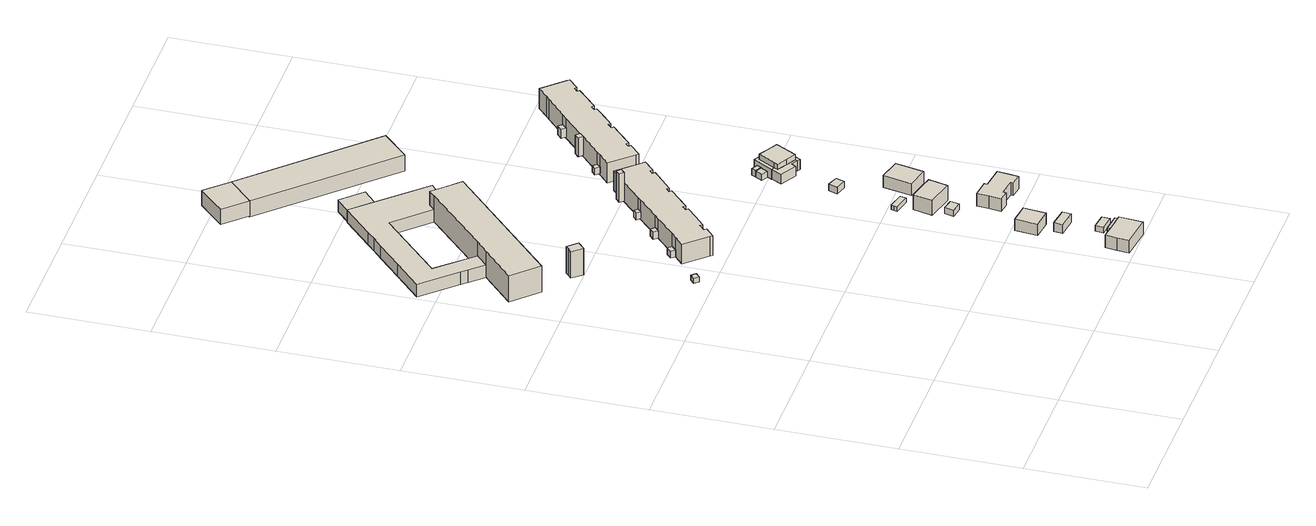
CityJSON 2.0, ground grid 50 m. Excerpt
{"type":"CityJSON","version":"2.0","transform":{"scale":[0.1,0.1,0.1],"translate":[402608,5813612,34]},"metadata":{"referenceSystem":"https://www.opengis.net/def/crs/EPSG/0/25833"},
"CityObjects":{
"building1":{"type":"Building","attributes":{"Gemeindeschluessel":"11000009","BezugspunktDach":"2200","function":"51009_1610","measuredHeight":2.21,"storeysAboveGround":0},"address":[{"country":"Germany","locality":"Berlin"}],"geometry":[{"type":"Solid","lod":"1","boundaries":[[[[0,1,2,3]],[[4,5,6,7]],[[4,7,3,2]],[[5,4,2,1]],[[6,5,1,0]],[[7,6,0,3]]]]}]},
"building2":{"type":"Building","attributes":{"Gemeindeschluessel":"11000009","BezugspunktDach":"2200","function":"31001_2000","measuredHeight":12.77,"storeysAboveGround":1},"address":[{"country":"Germany","locality":"Berlin","thoroughfareNumber":"325 (56)","thoroughfareName":"Köpenicker Straße"}],"geometry":[{"type":"Solid","lod":"1","boundaries":[[[[8,9,10,11,12]],[[13,14,15,16,17]],[[13,17,12,11]],[[14,13,11,10]],[[15,14,10,9]],[[16,15,9,8]],[[17,16,8,12]]]]}]},
"building3":{"type":"Building","attributes":{"Gemeindeschluessel":"11000009","BezugspunktDach":"2200","function":"51009_1610","measuredHeight":3.03,"storeysAboveGround":0},"address":[{"country":"Germany","locality":"Berlin"}],"geometry":[{"type":"Solid","lod":"1","boundaries":[[[[18,19,20,21]],[[22,23,24,25]],[[22,25,21,20]],[[23,22,20,19]],[[24,23,19,18]],[[25,24,18,21]]]]}]},
"building4":{"type":"Building","attributes":{"Gemeindeschluessel":"11000009","BezugspunktDach":"2200","function":"31001_2000","measuredHeight":11.96,"storeysAboveGround":3},"address":[{"country":"Germany","locality":"Berlin","thoroughfareNumber":"325 (52)","thoroughfareName":"Köpenicker Straße"}],"geometry":[{"type":"Solid","lod":"1","boundaries":[[[[26,27,28,29,30,31,32,33]],[[34,35,36,37,38,39,40,41]],[[34,41,33,32]],[[35,34,32,31]],[[36,35,31,30]],[[37,36,30,29]],[[38,37,29,28]],[[39,38,28,27]],[[40,39,27,26]],[[41,40,26,33]]]]}]},
"building5":{"type":"Building","attributes":{"Gemeindeschluessel":"11000009","BezugspunktDach":"2200","function":"31001_2000","measuredHeight":5.8,"storeysAboveGround":1},"address":[{"country":"Germany","locality":"Berlin","thoroughfareNumber":"325 (51)","thoroughfareName":"Köpenicker Straße"}],"geometry":[{"type":"Solid","lod":"1","boundaries":[[[[42,43,44,45,46,47,48,49,50,51,52,53,54,55,56,57,58]],[[59,60,61,62,63,64,65,66,67,68,69,70,71,72,73,74,75]],[[59,75,58,57]],[[60,59,57,56]],[[61,60,56,55]],[[62,61,55,54]],[[63,62,54,53]],[[64,63,53,52]],[[65,64,52,51]],[[66,65,51,50]],[[67,66,50,49]],[[68,67,49,48]],[[69,68,48,47]],[[70,69,47,46]],[[71,70,46,45]],[[72,71,45,44]],[[73,72,44,43]],[[74,73,43,42]],[[75,74,42,58]]]]}]},
"building6":{"type":"Building","attributes":{"Gemeindeschluessel":"11000009","BezugspunktDach":"2200","function":"31001_1010","measuredHeight":6.25,"storeysAboveGround":1},"address":[{"country":"Germany","locality":"Berlin","thoroughfareNumber":"9","thoroughfareName":"Mozartstraße"}],"geometry":[{"type":"Solid","lod":"1","boundaries":[[[[76,77,78,79,80,81,82]],[[83,84,85,86,87,88,89]],[[83,89,82,81]],[[84,83,81,80]],[[85,84,80,79]],[[86,85,79,78]],[[87,86,78,77]],[[88,87,77,76]],[[89,88,76,82]]]]}]},
"building7":{"type":"Building","attributes":{"Gemeindeschluessel":"11000009","BezugspunktDach":"2200","function":"51009_1610","measuredHeight":3.28,"storeysAboveGround":0},"address":[{"country":"Germany","locality":"Berlin"}],"geometry":[{"type":"Solid","lod":"1","boundaries":[[[[90,91,92,93]],[[94,95,96,97]],[[94,97,93,92]],[[95,94,92,91]],[[96,95,91,90]],[[97,96,90,93]]]]}]},
"building8":{"type":"Building","attributes":{"Gemeindeschluessel":"11000009","BezugspunktDach":"2200","function":"51009_1610","measuredHeight":4.77,"storeysAboveGround":0},"address":[{"country":"Germany","locality":"Berlin"}],"geometry":[{"type":"Solid","lod":"1","boundaries":[[[[98,99,100,101]],[[102,103,104,105]],[[102,105,101,100]],[[103,102,100,99]],[[104,103,99,98]],[[105,104,98,101]]]]}]},
"building9":{"type":"Building","attributes":{"Gemeindeschluessel":"11000009","BezugspunktDach":"2200","function":"31001_2000","measuredHeight":2.5,"storeysAboveGround":1},"address":[{"country":"Germany","locality":"Berlin","thoroughfareNumber":"11 (2)","thoroughfareName":"Mozartstraße"}],"geometry":[{"type":"Solid","lod":"1","boundaries":[[[[106,107,108,109]],[[110,111,112,113]],[[110,113,109,108]],[[111,110,108,107]],[[112,111,107,106]],[[113,112,106,109]]]]}]},
"building10":{"type":"Building","attributes":{"Gemeindeschluessel":"11000009","BezugspunktDach":"2200","function":"31001_2000","measuredHeight":4.43,"storeysAboveGround":1},"address":[{"country":"Germany","locality":"Berlin","thoroughfareNumber":"11 (1)","thoroughfareName":"Mozartstraße"}],"geometry":[{"type":"Solid","lod":"1","boundaries":[[[[114,115,116,117,118]],[[119,120,121,122,123]],[[119,123,118,117]],[[120,119,117,116]],[[121,120,116,115]],[[122,121,115,114]],[[123,122,114,118]]]]}]},
"building11":{"type":"Building","attributes":{"Gemeindeschluessel":"11000009","BezugspunktDach":"2200","function":"31001_1010","measuredHeight":5.77,"storeysAboveGround":1},"address":[{"country":"Germany","locality":"Berlin","thoroughfareNumber":"13A","thoroughfareName":"Mozartstraße"}],"geometry":[{"type":"Solid","lod":"1","boundaries":[[[[124,125,126,127]],[[128,129,130,131]],[[128,131,127,126]],[[129,128,126,125]],[[130,129,125,124]],[[131,130,124,127]]]]}]},
"building12":{"type":"Building","attributes":{"Gemeindeschluessel":"11000009","BezugspunktDach":"2200","function":"31001_1010","measuredHeight":9.08,"storeysAboveGround":2},"address":[{"country":"Germany","locality":"Berlin","thoroughfareNumber":"2A, 2B, 2C, 2D","thoroughfareName":"Verlängerte Hämmerlingstraße"}],"geometry":[{"type":"Solid","lod":"1","boundaries":[[[[132,133,134,135,136,137,138,139,140,141,142,143,144,145,146,147,148,149,150,151,152,153,154,155,156,157,158,159,160,161,162,163,164]],[[24,23,165,166,167,168,169,170,171,172,173,174,175,176,177,178,179,180,181,182,183,184,185,186,187,188,189,190,191,192,193,194,195]],[[24,195,164,163]],[[23,24,163,162]],[[165,23,162,161]],[[166,165,161,160]],[[167,166,160,159]],[[168,167,159,158]],[[169,168,158,157]],[[170,169,157,156]],[[171,170,156,155]],[[172,171,155,154]],[[173,172,154,153]],[[174,173,153,152]],[[175,174,152,151]],[[176,175,151,150]],[[177,176,150,149]],[[178,177,149,148]],[[179,178,148,147]],[[180,179,147,146]],[[181,180,146,145]],[[182,181,145,144]],[[183,182,144,143]],[[184,183,143,142]],[[185,184,142,141]],[[186,185,141,140]],[[187,186,140,139]],[[188,187,139,138]],[[189,188,138,137]],[[190,189,137,136]],[[191,190,136,135]],[[192,191,135,134]],[[193,192,134,133]],[[194,193,133,132]],[[195,194,132,164]]]]}]},
"building13":{"type":"Building","attributes":{"Gemeindeschluessel":"11000009","BezugspunktDach":"2200","function":"51009_1610","measuredHeight":3.15,"storeysAboveGround":0},"address":[{"country":"Germany","locality":"Berlin"}],"geometry":[{"type":"Solid","lod":"1","boundaries":[[[[196,197,198,199]],[[200,201,202,203]],[[200,203,199,198]],[[201,200,198,197]],[[202,201,197,196]],[[203,202,196,199]]]]}]},
"building14":{"type":"Building","attributes":{"Gemeindeschluessel":"11000009","BezugspunktDach":"2200","function":"31001_2723","measuredHeight":2.8,"storeysAboveGround":1},"address":[{"country":"Germany","locality":"Berlin","thoroughfareNumber":"17A (1)","thoroughfareName":"Mozartstraße"}],"geometry":[{"type":"Solid","lod":"1","boundaries":[[[[204,205,206,207]],[[208,209,210,211]],[[208,211,207,206]],[[209,208,206,205]],[[210,209,205,204]],[[211,210,204,207]]]]}]},
"building15":{"type":"Building","attributes":{"Gemeindeschluessel":"11000009","BezugspunktDach":"2200","function":"51009_1610","measuredHeight":5.36,"storeysAboveGround":0},"address":[{"country":"Germany","locality":"Berlin"}],"geometry":[{"type":"Solid","lod":"1","boundaries":[[[[52,212,213,214,53]],[[215,216,217,218,219]],[[215,219,53,214]],[[216,215,214,213]],[[217,216,213,212]],[[218,217,212,52]],[[219,218,52,53]]]]}]},
"building16":{"type":"Building","attributes":{"Gemeindeschluessel":"11000009","BezugspunktDach":"2200","function":"31001_2000","measuredHeight":2.38,"storeysAboveGround":1},"address":[{"country":"Germany","locality":"Berlin","thoroughfareNumber":"19 (1)","thoroughfareName":"Mozartstraße"}],"geometry":[{"type":"Solid","lod":"1","boundaries":[[[[220,221,222,223,224]],[[225,226,227,228,229]],[[225,229,224,223]],[[226,225,223,222]],[[227,226,222,221]],[[228,227,221,220]],[[229,228,220,224]]]]}]},
"building17":{"type":"Building","attributes":{"Gemeindeschluessel":"11000009","BezugspunktDach":"2200","function":"51009_1610","measuredHeight":7.05,"storeysAboveGround":0},"address":[{"country":"Germany","locality":"Berlin"}],"geometry":[{"type":"Solid","lod":"1","boundaries":[[[[230,231,232,233]],[[234,235,236,237]],[[234,237,233,232]],[[235,234,232,231]],[[236,235,231,230]],[[237,236,230,233]]]]}]},
"building18":{"type":"Building","attributes":{"Gemeindeschluessel":"11000009","BezugspunktDach":"2200","function":"31001_1010","measuredHeight":8.66,"storeysAboveGround":1},"address":[{"country":"Germany","locality":"Berlin","thoroughfareNumber":"17A","thoroughfareName":"Mozartstraße"}],"geometry":[{"type":"Solid","lod":"1","boundaries":[[[[238,239,240,241,242]],[[243,244,245,246,247]],[[243,247,242,241]],[[244,243,241,240]],[[245,244,240,239]],[[246,245,239,238]],[[247,246,238,242]]]]}]},
"building19":{"type":"Building","attributes":{"Gemeindeschluessel":"11000009","BezugspunktDach":"2200","function":"51009_1610","measuredHeight":13.09,"storeysAboveGround":0},"address":[{"country":"Germany","locality":"Berlin"}],"geometry":[{"type":"Solid","lod":"1","boundaries":[[[[248,249,250,251]],[[252,253,254,255]],[[252,255,251,250]],[[253,252,250,249]],[[254,253,249,248]],[[255,254,248,251]]]]}]},
"building20":{"type":"Building","attributes":{"Gemeindeschluessel":"11000009","BezugspunktDach":"2200","function":"31001_1010","measuredHeight":8.1,"storeysAboveGround":1},"address":[{"country":"Germany","locality":"Berlin","thoroughfareNumber":"15","thoroughfareName":"Mozartstraße"}],"geometry":[{"type":"Solid","lod":"1","boundaries":[[[[256,257,258,259,260,261,262,263,264,265,266,267]],[[268,269,270,271,272,273,274,275,276,277,278,279]],[[268,279,267,266]],[[269,268,266,265]],[[270,269,265,264]],[[271,270,264,263]],[[272,271,263,262]],[[273,272,262,261]],[[274,273,261,260]],[[275,274,260,259]],[[276,275,259,258]],[[277,276,258,257]],[[278,277,257,256]],[[279,278,256,267]]]]}]},
"building21":{"type":"Building","attributes":{"Gemeindeschluessel":"11000009","BezugspunktDach":"2200","function":"31001_2723","measuredHeight":2.95,"storeysAboveGround":1},"address":[{"country":"Germany","locality":"Berlin","thoroughfareNumber":"21 (2)","thoroughfareName":"Mozartstraße"}],"geometry":[{"type":"Solid","lod":"1","boundaries":[[[[280,281,282,283]],[[284,285,286,287]],[[284,287,283,282]],[[285,284,282,281]],[[286,285,281,280]],[[287,286,280,283]]]]}]},
"building22":{"type":"Building","attributes":{"Gemeindeschluessel":"11000009","BezugspunktDach":"2200","function":"31001_1010","measuredHeight":5.4,"storeysAboveGround":1},"address":[{"country":"Germany","locality":"Berlin","thoroughfareNumber":"19","thoroughfareName":"Mozartstraße"}],"geometry":[{"type":"Solid","lod":"1","boundaries":[[[[288,289,290,291,292,293]],[[294,295,296,297,298,299]],[[294,299,293,292]],[[295,294,292,291]],[[296,295,291,290]],[[297,296,290,289]],[[298,297,289,288]],[[299,298,288,293]]]]}]},
"building23":{"type":"Building","attributes":{"Gemeindeschluessel":"11000009","BezugspunktDach":"2200","function":"31001_2000","measuredHeight":7.37,"storeysAboveGround":1},"address":[{"country":"Germany","locality":"Berlin","thoroughfareNumber":"325 (55)","thoroughfareName":"Köpenicker Straße"}],"geometry":[{"type":"Solid","lod":"1","boundaries":[[[[300,301,231,230]],[[302,303,304,305]],[[302,305,230,231]],[[303,302,231,301]],[[304,303,301,300]],[[305,304,300,230]]]]}]},
"building24":{"type":"Building","attributes":{"Gemeindeschluessel":"11000009","BezugspunktDach":"2200","function":"31001_2723","measuredHeight":3.56,"storeysAboveGround":1},"address":[{"country":"Germany","locality":"Berlin","thoroughfareNumber":"23A (1)","thoroughfareName":"Mozartstraße"}],"geometry":[{"type":"Solid","lod":"1","boundaries":[[[[306,307,308,309,310]],[[311,312,313,314,315]],[[311,315,310,309]],[[312,311,309,308]],[[313,312,308,307]],[[314,313,307,306]],[[315,314,306,310]]]]}]},
"building25":{"type":"Building","attributes":{"Gemeindeschluessel":"11000009","BezugspunktDach":"2200","function":"51009_1610","measuredHeight":4.5,"storeysAboveGround":0},"address":[{"country":"Germany","locality":"Berlin"}],"geometry":[{"type":"Solid","lod":"1","boundaries":[[[[316,317,318,319,320,321,322,323]],[[324,325,326,327,328,329,330,331]],[[324,331,323,322]],[[325,324,322,321]],[[326,325,321,320]],[[327,326,320,319]],[[328,327,319,318]],[[329,328,318,317]],[[330,329,317,316]],[[331,330,316,323]]]]}]},
"building26":{"type":"Building","attributes":{"Gemeindeschluessel":"11000009","BezugspunktDach":"2200","function":"51009_1610","measuredHeight":3.02,"storeysAboveGround":0},"address":[{"country":"Germany","locality":"Berlin"}],"geometry":[{"type":"Solid","lod":"1","boundaries":[[[[332,333,334,335]],[[336,337,313,311]],[[336,311,335,334]],[[337,336,334,333]],[[313,337,333,332]],[[311,313,332,335]]]]}]},
"building27":{"type":"Building","attributes":{"Gemeindeschluessel":"11000009","BezugspunktDach":"2200","function":"51009_1610","measuredHeight":2.97,"storeysAboveGround":0},"address":[{"country":"Germany","locality":"Berlin"}],"geometry":[{"type":"Solid","lod":"1","boundaries":[[[[338,339,340,341]],[[342,343,344,345]],[[342,345,341,340]],[[343,342,340,339]],[[344,343,339,338]],[[345,344,338,341]]]]}]},
"building28":{"type":"Building","attributes":{"Gemeindeschluessel":"11000009","BezugspunktDach":"2200","function":"31001_1010","measuredHeight":9.4,"storeysAboveGround":1},"address":[{"country":"Germany","locality":"Berlin","thoroughfareNumber":"23A, 23B","thoroughfareName":"Mozartstraße"}],"geometry":[{"type":"Solid","lod":"1","boundaries":[[[[346,347,348,349,350,351,352]],[[353,354,355,356,357,358,359]],[[353,359,352,351]],[[354,353,351,350]],[[355,354,350,349]],[[356,355,349,348]],[[357,356,348,347]],[[358,357,347,346]],[[359,358,346,352]]]]}]},
"building29":{"type":"Building","attributes":{"Gemeindeschluessel":"11000009","BezugspunktDach":"2200","function":"51009_1610","measuredHeight":4.67,"storeysAboveGround":0},"address":[{"country":"Germany","locality":"Berlin"}],"geometry":[{"type":"Solid","lod":"1","boundaries":[[[[321,360,361,318,362,363,364,322]],[[365,366,367,368,369,370,371,372]],[[365,372,322,364]],[[366,365,364,363]],[[367,366,363,362]],[[368,367,362,318]],[[369,368,318,361]],[[370,369,361,360]],[[371,370,360,321]],[[372,371,321,322]]]]}]},
"building30":{"type":"Building","attributes":{"Gemeindeschluessel":"11000009","BezugspunktDach":"2200","function":"51009_1610","measuredHeight":8.76,"storeysAboveGround":0},"address":[{"country":"Germany","locality":"Berlin"}],"geometry":[{"type":"Solid","lod":"1","boundaries":[[[[373,374,375,376]],[[377,378,379,380]],[[377,380,376,375]],[[378,377,375,374]],[[379,378,374,373]],[[380,379,373,376]]]]}]},
"building31":{"type":"Building","attributes":{"Gemeindeschluessel":"11000009","BezugspunktDach":"2200","function":"31001_1010","measuredHeight":9.27,"storeysAboveGround":2},"address":[{"country":"Germany","locality":"Berlin","thoroughfareNumber":"1A, 1B, 1C, 1D","thoroughfareName":"Verlängerte Hämmerlingstraße"}],"geometry":[{"type":"Solid","lod":"1","boundaries":[[[[381,382,383,384,385,386,387,388,389,390,391,392,393,394,395,396,397,398,399,400,401,402,403,404,405,406,407,408,374,373,409,410,411]],[[412,413,414,415,416,417,418,419,420,421,422,423,424,425,426,427,428,429,430,431,432,433,434,435,436,437,438,439,440,441,442,443,444]],[[412,444,411,410]],[[413,412,410,409]],[[414,413,409,373]],[[415,414,373,374]],[[416,415,374,408]],[[417,416,408,407]],[[418,417,407,406]],[[419,418,406,405]],[[420,419,405,404]],[[421,420,404,403]],[[422,421,403,402]],[[423,422,402,401]],[[424,423,401,400]],[[425,424,400,399]],[[426,425,399,398]],[[427,426,398,397]],[[428,427,397,396]],[[429,428,396,395]],[[430,429,395,394]],[[431,430,394,393]],[[432,431,393,392]],[[433,432,392,391]],[[434,433,391,390]],[[435,434,390,389]],[[436,435,389,388]],[[437,436,388,387]],[[438,437,387,386]],[[439,438,386,385]],[[440,439,385,384]],[[441,440,384,383]],[[442,441,383,382]],[[443,442,382,381]],[[444,443,381,411]]]]}]},
"building32":{"type":"Building","attributes":{"Gemeindeschluessel":"11000009","BezugspunktDach":"2200","function":"51009_1610","measuredHeight":4.15,"storeysAboveGround":0},"address":[{"country":"Germany","locality":"Berlin"}],"geometry":[{"type":"Solid","lod":"1","boundaries":[[[[445,446,447,448]],[[449,450,451,452]],[[449,452,448,447]],[[450,449,447,446]],[[451,450,446,445]],[[452,451,445,448]]]]}]}
},
"vertices":[
[400,1556,42],[419,1574,42],[403,1591,42],[384,1574,42],[403,1591,20],[419,1574,20],[400,1556,20],[384,1574,20],
[332,2001,137],[363,2029,137],[326,2069,137],[311,2055,137],[296,2042,137],[311,2055,15],[326,2069,15],[363,2029,15],[332,2001,15],[296,2042,15],
[547,1693,48],[568,1713,48],[554,1728,48],[533,1708,48],[554,1728,17],[568,1713,17],[547,1693,17],[533,1708,17],
[171,2123,135],[658,2578,135],[604,2633,135],[557,2682,135],[530,2657,135],[265,2407,135],[212,2358,135],[70,2227,135],[212,2358,15],[265,2407,15],[530,2657,15],[557,2682,15],[604,2633,15],[658,2578,15],[171,2123,15],[70,2227,15],
[138,2439,72],[161,2414,72],[212,2358,72],[265,2407,72],[130,2552,72],[393,2800,72],[530,2657,72],[557,2682,72],[604,2633,72],[691,2710,72],[518,2893,72],[437,2979,72],[308,2858,72],[271,2824,72],[230,2785,72],[126,2688,72],[9,2578,72],[126,2688,14],[230,2785,14],[271,2824,14],[308,2858,14],[437,2979,14],[518,2893,14],[691,2710,14],[604,2633,14],[557,2682,14],[530,2657,14],[393,2800,14],[130,2552,14],[265,2407,14],[212,2358,14],[161,2414,14],[138,2439,14],[9,2578,14],
[1205,4,65],[1210,54,65],[1215,104,65],[1139,112,65],[1077,120,65],[1072,70,65],[1066,20,65],[1072,70,7],[1077,120,7],[1139,112,7],[1215,104,7],[1210,54,7],[1205,4,7],[1066,20,7],
[653,1793,52],[672,1810,52],[657,1825,52],[639,1808,52],[657,1825,19],[672,1810,19],[653,1793,19],[639,1808,19],
[1215,104,56],[1217,121,56],[1141,129,56],[1139,112,56],[1141,129,11],[1217,121,11],[1215,104,11],[1139,112,11],
[1235,144,36],[1239,179,36],[1173,187,36],[1168,151,36],[1173,187,11],[1239,179,11],[1235,144,11],[1168,151,11],
[1201,292,53],[1206,328,53],[1204,328,53],[1124,339,53],[1119,302,53],[1124,339,13],[1204,328,13],[1206,328,13],[1201,292,13],[1119,302,13],
[1164,382,64],[1175,477,64],[1091,486,64],[1080,392,64],[1091,486,12],[1175,477,12],[1164,382,12],[1080,392,12],
[589,1566,107],[597,1557,107],[637,1594,107],[629,1604,107],[652,1625,107],[660,1615,107],[707,1658,107],[752,1700,107],[744,1710,107],[759,1724,107],[768,1715,107],[813,1756,107],[857,1796,107],[848,1806,107],[863,1819,107],[871,1810,107],[915,1850,107],[962,1893,107],[953,1902,107],[968,1916,107],[977,1907,107],[1022,1949,107],[1014,1958,107],[928,2049,107],[881,2006,107],[863,1989,107],[777,1908,107],[761,1893,107],[672,1810,107],[653,1793,107],[568,1713,107],[547,1693,107],[507,1656,107],[653,1793,17],[672,1810,17],[761,1893,17],[777,1908,17],[863,1989,17],[881,2006,17],[928,2049,17],[1014,1958,17],[1022,1949,17],[977,1907,17],[968,1916,17],[953,1902,17],[962,1893,17],[915,1850,17],[871,1810,17],[863,1819,17],[848,1806,17],[857,1796,17],[813,1756,17],[768,1715,17],[759,1724,17],[744,1710,17],[752,1700,17],[707,1658,17],[660,1615,17],[652,1625,17],[629,1604,17],[637,1594,17],[597,1557,17],[589,1566,17],[507,1656,17],
[761,1893,53],[777,1908,53],[763,1923,53],[747,1908,53],[763,1923,22],[777,1908,22],[761,1893,22],[747,1908,22],
[1158,728,48],[1166,766,48],[1117,776,48],[1108,737,48],[1117,776,20],[1166,766,20],[1158,728,20],[1108,737,20],
[577,2946,72],[495,3031,72],[488,3027,72],[488,3027,19],[495,3031,19],[577,2946,19],[518,2893,19],[437,2979,19],
[1149,939,43],[1154,965,43],[1087,981,43],[1083,968,43],[1080,955,43],[1083,968,21],[1087,981,21],[1154,965,21],[1149,939,21],[1080,955,21],
[368,3351,89],[478,3455,89],[389,3549,89],[280,3442,89],[389,3549,19],[478,3455,19],[368,3351,19],[280,3442,19],
[1212,790,87],[1222,831,87],[1232,872,87],[1113,900,87],[1094,818,87],[1113,900,19],[1232,872,19],[1222,831,19],[1212,790,19],[1094,818,19],
[863,1989,152],[881,2006,152],[867,2021,152],[849,2004,152],[867,2021,21],[881,2006,21],[863,1989,21],[849,2004,21],
[1241,564,76],[1243,577,76],[1316,567,76],[1315,556,76],[1364,549,76],[1370,599,76],[1375,638,76],[1278,650,76],[1280,663,76],[1207,672,76],[1201,621,76],[1194,571,76],[1201,621,18],[1207,672,18],[1280,663,18],[1278,650,18],[1375,638,18],[1370,599,18],[1364,549,18],[1315,556,18],[1316,567,18],[1243,577,18],[1241,564,18],[1194,571,18],
[1181,1196,52],[1194,1233,52],[1147,1249,52],[1134,1212,52],[1147,1249,22],[1194,1233,22],[1181,1196,22],[1134,1212,22],
[1305,913,70],[1322,993,70],[1327,1018,70],[1331,1033,70],[1236,1056,70],[1210,933,70],[1236,1056,16],[1331,1033,16],[1327,1018,16],[1322,993,16],[1305,913,16],[1210,933,16],
[842,2864,89],[952,2971,89],[478,3455,15],[952,2971,15],[842,2864,15],[368,3351,15],
[1183,1506,42],[1198,1535,42],[1185,1542,42],[1172,1549,42],[1157,1521,42],[1172,1549,14],[1185,1542,14],[1198,1535,14],[1183,1506,14],[1157,1521,14],
[1218,1402,61],[1230,1422,61],[1257,1407,61],[1262,1416,61],[1179,1463,61],[1187,1478,61],[1174,1485,61],[1149,1440,61],[1174,1485,16],[1187,1478,16],[1179,1463,16],[1262,1416,16],[1257,1407,16],[1230,1422,16],[1218,1402,16],[1149,1440,16],
[1198,1535,44],[1209,1553,44],[1182,1568,44],[1172,1549,44],[1182,1568,14],[1209,1553,14],
[1018,2130,53],[1035,2146,53],[1020,2162,53],[1003,2146,53],[1020,2162,24],[1035,2146,24],[1018,2130,24],[1003,2146,24],
[1220,1439,85],[1262,1416,85],[1311,1504,85],[1269,1527,85],[1228,1550,85],[1187,1478,85],[1179,1463,85],[1187,1478,15],[1228,1550,15],[1269,1527,15],[1311,1504,15],[1262,1416,15],[1220,1439,15],[1179,1463,15],
[1228,1550,61],[1311,1504,61],[1270,1399,61],[1331,1508,61],[1221,1569,61],[1221,1569,14],[1331,1508,14],[1270,1399,14],[1257,1407,14],[1311,1504,14],[1228,1550,14],[1187,1478,14],[1174,1485,14],
[1124,2228,110],[1142,2244,110],[1127,2260,110],[1109,2244,110],[1127,2260,23],[1142,2244,23],[1124,2228,23],[1109,2244,23],
[1056,1995,110],[1065,1987,110],[1114,2033,110],[1106,2042,110],[1120,2055,110],[1128,2046,110],[1175,2090,110],[1220,2132,110],[1212,2141,110],[1230,2158,110],[1238,2149,110],[1280,2188,110],[1325,2230,110],[1317,2239,110],[1332,2254,110],[1340,2245,110],[1386,2287,110],[1430,2329,110],[1422,2338,110],[1439,2354,110],[1447,2345,110],[1491,2386,110],[1483,2395,110],[1400,2482,110],[1354,2440,110],[1337,2425,110],[1250,2345,110],[1229,2325,110],[1035,2146,110],[1018,2130,110],[972,2088,110],[1018,2130,17],[1035,2146,17],[1124,2228,17],[1142,2244,17],[1229,2325,17],[1250,2345,17],[1337,2425,17],[1354,2440,17],[1400,2482,17],[1483,2395,17],[1491,2386,17],[1447,2345,17],[1439,2354,17],[1422,2338,17],[1430,2329,17],[1386,2287,17],[1340,2245,17],[1332,2254,17],[1317,2239,17],[1325,2230,17],[1280,2188,17],[1238,2149,17],[1230,2158,17],[1212,2141,17],[1220,2132,17],[1175,2090,17],[1128,2046,17],[1120,2055,17],[1106,2042,17],[1114,2033,17],[1065,1987,17],[1056,1995,17],[972,2088,17],
[1229,2325,64],[1250,2345,64],[1236,2361,64],[1214,2341,64],[1236,2361,23],[1250,2345,23],[1229,2325,23],[1214,2341,23]
]}
